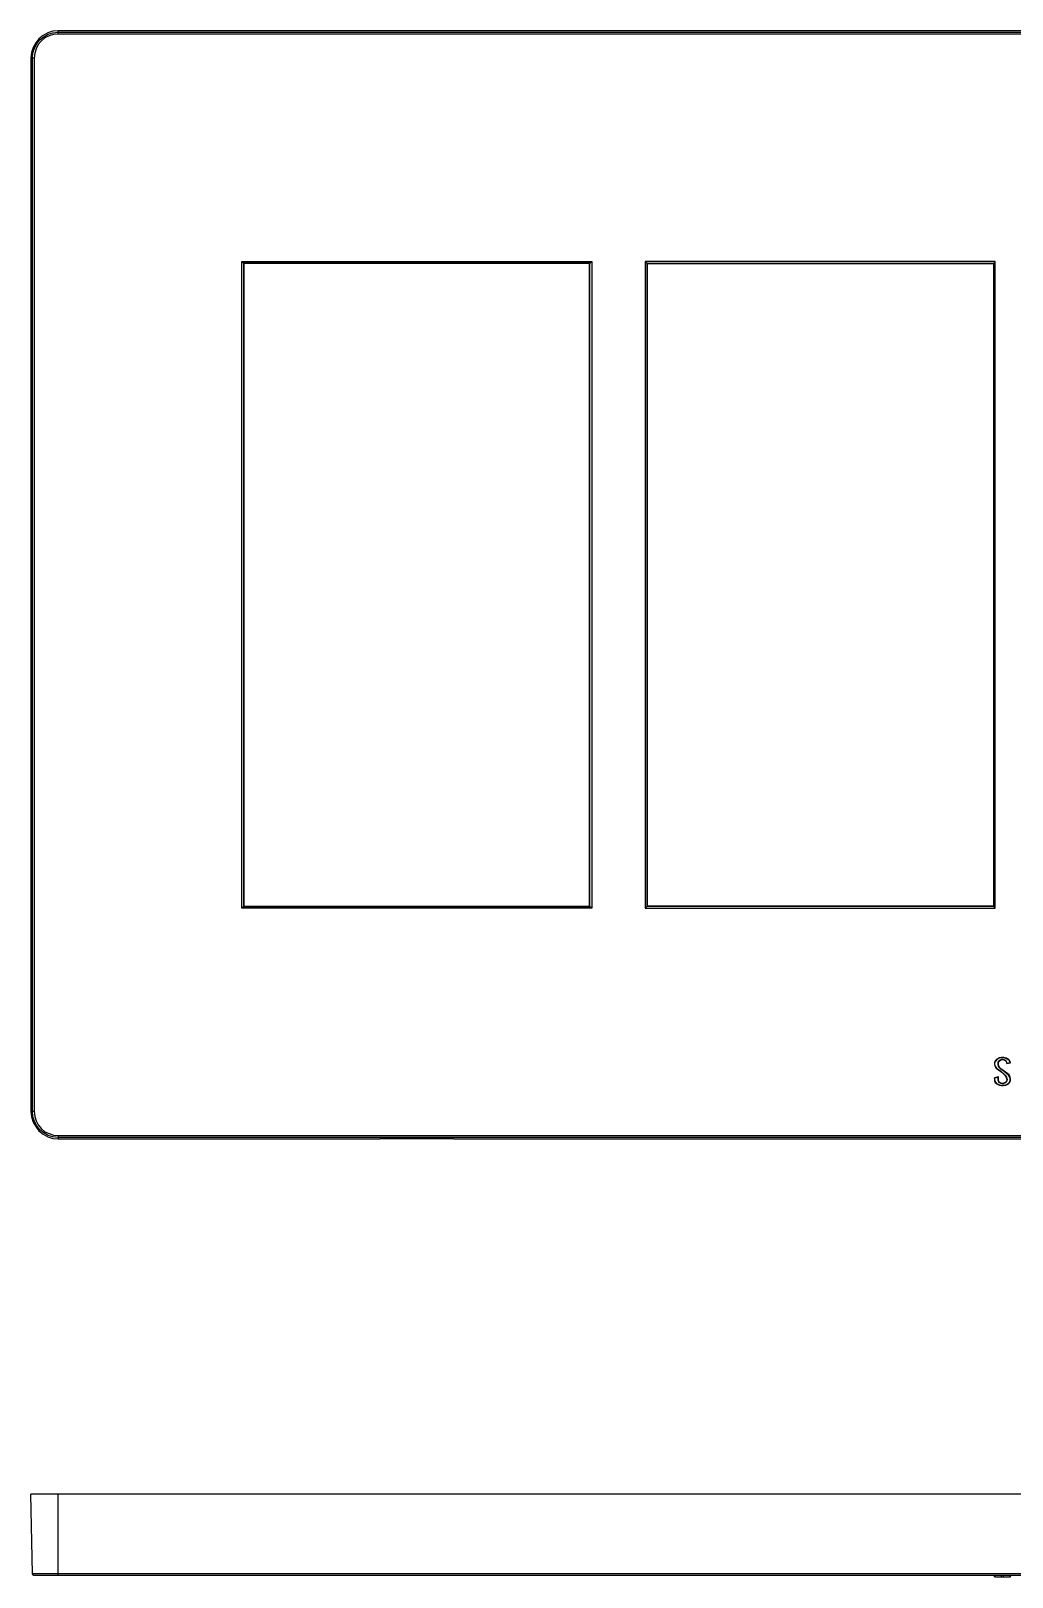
# Model space of a CAD drawing. Header units: centimetres. Extents: x -9.3 to 8.6, y -7.8 to 9.2.
# Drawn here: x -9.27 to 1.56, y -7.85 to 9.24 of the extents above; entities that cross this region are included whole.
import ezdxf

# ---------------------------------------------------------------- set-up
doc = ezdxf.new("R2010")
doc.units = ezdxf.units.CM
doc.header["$MEASUREMENT"] = 0
doc.layers.add('Camada 1', color=7, linetype='Continuous')

msp = doc.modelspace()

# ---------------------------------------------------------------- linework, layer by layer
at = {"layer": 'Camada 1', "color": 250, "lineweight": 25}
for points, knots in [([(-8.97467, 9.23572), (-8.97467, 9.23572), (-9.03111, 9.2322), (-9.03111, 9.2322), (-9.03111, 9.2322), (-9.08756, 9.21456), (-9.08756, 9.21456), (-9.08756, 9.21456), (-9.14047, 9.18633), (-9.14047, 9.18633), (-9.14047, 9.18633), (-9.18635, 9.14753), (-9.18635, 9.14753), (-9.18635, 9.14753), (-9.22161, 9.1052), (-9.22161, 9.1052), (-9.22161, 9.1052), (-9.24985, 9.05228), (-9.24985, 9.05228), (-9.24985, 9.05228), (-9.26747, 8.99583), (-9.26747, 8.99583), (-9.26747, 8.99583), (-9.27453, 8.93586), (-9.27453, 8.93586)], [0, 0, 0, 0, 0.125, 0.125, 0.125, 0.25, 0.25, 0.25, 0.375, 0.375, 0.375, 0.5, 0.5, 0.5, 0.625, 0.625, 0.625, 0.75, 0.75, 0.75, 0.875, 0.875, 0.875, 1, 1, 1, 1]), ([(-9.25689, 8.93586), (-9.25689, 8.93586), (-9.25336, 8.99231), (-9.25336, 8.99231), (-9.25336, 8.99231), (-9.23572, 9.04522), (-9.23572, 9.04522), (-9.23572, 9.04522), (-9.21103, 9.09461), (-9.21103, 9.09461), (-9.21103, 9.09461), (-9.17575, 9.13695), (-9.17575, 9.13695), (-9.17575, 9.13695), (-9.13342, 9.17222), (-9.13342, 9.17222), (-9.13342, 9.17222), (-9.08403, 9.20045), (-9.08403, 9.20045), (-9.08403, 9.20045), (-9.03111, 9.21456), (-9.03111, 9.21456), (-9.03111, 9.21456), (-8.97467, 9.22161), (-8.97467, 9.22161)], [0, 0, 0, 0, 0.125, 0.125, 0.125, 0.25, 0.25, 0.25, 0.375, 0.375, 0.375, 0.5, 0.5, 0.5, 0.625, 0.625, 0.625, 0.75, 0.75, 0.75, 0.875, 0.875, 0.875, 1, 1, 1, 1]), ([(-8.97467, 9.20045), (-8.97467, 9.20045), (-9.02406, 9.19692), (-9.02406, 9.19692), (-9.02406, 9.19692), (-9.07346, 9.18281), (-9.07346, 9.18281), (-9.07346, 9.18281), (-9.11931, 9.15811), (-9.11931, 9.15811), (-9.11931, 9.15811), (-9.16164, 9.12283), (-9.16164, 9.12283), (-9.16164, 9.12283), (-9.19339, 9.08403), (-9.19339, 9.08403), (-9.19339, 9.08403), (-9.2181, 9.03817), (-9.2181, 9.03817), (-9.2181, 9.03817), (-9.23221, 8.98878), (-9.23221, 8.98878), (-9.23221, 8.98878), (-9.23925, 8.93586), (-9.23925, 8.93586)], [0, 0, 0, 0, 0.125, 0.125, 0.125, 0.25, 0.25, 0.25, 0.375, 0.375, 0.375, 0.5, 0.5, 0.5, 0.625, 0.625, 0.625, 0.75, 0.75, 0.75, 0.875, 0.875, 0.875, 1, 1, 1, 1]), ([(-6.94621, 6.68867), (-6.94621, 6.68867), (-6.94267, 6.68514), (-6.94267, 6.68514), (-6.94267, 6.68514), (-6.93914, 6.68161), (-6.93914, 6.68161), (-6.93914, 6.68161), (-6.93561, 6.67808), (-6.93561, 6.67808), (-6.93561, 6.67808), (-6.9321, 6.67456), (-6.9321, 6.67456), (-6.9321, 6.67456), (-6.92856, 6.67103), (-6.92856, 6.67103)], [0, 0, 0, 0, 0.2, 0.2, 0.2, 0.4, 0.4, 0.4, 0.6, 0.6, 0.6, 0.8, 0.8, 0.8, 1, 1, 1, 1]), ([(-3.10092, 6.67103), (-3.10092, 6.67103), (-3.09739, 6.67103), (-3.09739, 6.67103), (-3.09739, 6.67103), (-3.09739, 6.67456), (-3.09739, 6.67456), (-3.09739, 6.67456), (-3.09386, 6.67456), (-3.09386, 6.67456), (-3.09386, 6.67456), (-3.09033, 6.67808), (-3.09033, 6.67808), (-3.09033, 6.67808), (-3.08681, 6.68161), (-3.08681, 6.68161), (-3.08681, 6.68161), (-3.08328, 6.68514), (-3.08328, 6.68514), (-3.08328, 6.68514), (-3.07975, 6.68867), (-3.07975, 6.68867)], [0, 0, 0, 0, 0.14285714, 0.14285714, 0.14285714, 0.28571429, 0.28571429, 0.28571429, 0.42857143, 0.42857143, 0.42857143, 0.57142857, 0.57142857, 0.57142857, 0.71428571, 0.71428571, 0.71428571, 0.85714286, 0.85714286, 0.85714286, 1, 1, 1, 1]), ([(-2.46944, 6.67103), (-2.46944, 6.67103), (-2.47297, 6.67103), (-2.47297, 6.67103), (-2.47297, 6.67103), (-2.47297, 6.67456), (-2.47297, 6.67456), (-2.47297, 6.67456), (-2.4765, 6.67456), (-2.4765, 6.67456), (-2.4765, 6.67456), (-2.48003, 6.67808), (-2.48003, 6.67808), (-2.48003, 6.67808), (-2.48355, 6.68161), (-2.48355, 6.68161), (-2.48355, 6.68161), (-2.48708, 6.68514), (-2.48708, 6.68514), (-2.48708, 6.68514), (-2.49061, 6.68867), (-2.49061, 6.68867)], [0, 0, 0, 0, 0.14285714, 0.14285714, 0.14285714, 0.28571429, 0.28571429, 0.28571429, 0.42857143, 0.42857143, 0.42857143, 0.57142857, 0.57142857, 0.57142857, 0.71428571, 0.71428571, 0.71428571, 0.85714286, 0.85714286, 0.85714286, 1, 1, 1, 1]), ([(1.37585, 6.68867), (1.37585, 6.68867), (1.37231, 6.68514), (1.37231, 6.68514), (1.37231, 6.68514), (1.36878, 6.68161), (1.36878, 6.68161), (1.36878, 6.68161), (1.36525, 6.67808), (1.36525, 6.67808), (1.36525, 6.67808), (1.36174, 6.67456), (1.36174, 6.67456), (1.36174, 6.67456), (1.3582, 6.67103), (1.3582, 6.67103)], [0, 0, 0, 0, 0.2, 0.2, 0.2, 0.4, 0.4, 0.4, 0.6, 0.6, 0.6, 0.8, 0.8, 0.8, 1, 1, 1, 1]), ([(-6.94621, -0.45508), (-6.94621, -0.45508), (-6.94267, -0.45155), (-6.94267, -0.45155), (-6.94267, -0.45155), (-6.93914, -0.44803), (-6.93914, -0.44803), (-6.93914, -0.44803), (-6.93561, -0.4445), (-6.93561, -0.4445), (-6.93561, -0.4445), (-6.9321, -0.44097), (-6.9321, -0.44097), (-6.9321, -0.44097), (-6.92856, -0.43744), (-6.92856, -0.43744)], [0, 0, 0, 0, 0.2, 0.2, 0.2, 0.4, 0.4, 0.4, 0.6, 0.6, 0.6, 0.8, 0.8, 0.8, 1, 1, 1, 1]), ([(-3.10092, -0.43744), (-3.10092, -0.43744), (-3.09739, -0.43744), (-3.09739, -0.43744), (-3.09739, -0.43744), (-3.09739, -0.44097), (-3.09739, -0.44097), (-3.09739, -0.44097), (-3.09386, -0.44097), (-3.09386, -0.44097), (-3.09386, -0.44097), (-3.09033, -0.4445), (-3.09033, -0.4445), (-3.09033, -0.4445), (-3.08681, -0.44803), (-3.08681, -0.44803), (-3.08681, -0.44803), (-3.08328, -0.45155), (-3.08328, -0.45155), (-3.08328, -0.45155), (-3.07975, -0.45508), (-3.07975, -0.45508)], [0, 0, 0, 0, 0.14285714, 0.14285714, 0.14285714, 0.28571429, 0.28571429, 0.28571429, 0.42857143, 0.42857143, 0.42857143, 0.57142857, 0.57142857, 0.57142857, 0.71428571, 0.71428571, 0.71428571, 0.85714286, 0.85714286, 0.85714286, 1, 1, 1, 1]), ([(-2.46944, -0.43744), (-2.46944, -0.43744), (-2.47297, -0.43744), (-2.47297, -0.43744), (-2.47297, -0.43744), (-2.47297, -0.44097), (-2.47297, -0.44097), (-2.47297, -0.44097), (-2.4765, -0.44097), (-2.4765, -0.44097), (-2.4765, -0.44097), (-2.48003, -0.4445), (-2.48003, -0.4445), (-2.48003, -0.4445), (-2.48355, -0.44803), (-2.48355, -0.44803), (-2.48355, -0.44803), (-2.48708, -0.45155), (-2.48708, -0.45155), (-2.48708, -0.45155), (-2.49061, -0.45508), (-2.49061, -0.45508)], [0, 0, 0, 0, 0.14285714, 0.14285714, 0.14285714, 0.28571429, 0.28571429, 0.28571429, 0.42857143, 0.42857143, 0.42857143, 0.57142857, 0.57142857, 0.57142857, 0.71428571, 0.71428571, 0.71428571, 0.85714286, 0.85714286, 0.85714286, 1, 1, 1, 1]), ([(1.37585, -0.45508), (1.37585, -0.45508), (1.37231, -0.45155), (1.37231, -0.45155), (1.37231, -0.45155), (1.36878, -0.44803), (1.36878, -0.44803), (1.36878, -0.44803), (1.36525, -0.4445), (1.36525, -0.4445), (1.36525, -0.4445), (1.36174, -0.44097), (1.36174, -0.44097), (1.36174, -0.44097), (1.3582, -0.43744), (1.3582, -0.43744)], [0, 0, 0, 0, 0.2, 0.2, 0.2, 0.4, 0.4, 0.4, 0.6, 0.6, 0.6, 0.8, 0.8, 0.8, 1, 1, 1, 1]), ([(1.37583, -2.14136), (1.37583, -2.14136), (1.36525, -2.16253), (1.36525, -2.16253), (1.36525, -2.16253), (1.36525, -2.18017), (1.36525, -2.18017), (1.36525, -2.18017), (1.3723, -2.1978), (1.3723, -2.1978), (1.3723, -2.1978), (1.38642, -2.2225), (1.38642, -2.2225), (1.38642, -2.2225), (1.4358, -2.2613), (1.4358, -2.2613)], [0, 0, 0, 0, 0.2, 0.2, 0.2, 0.4, 0.4, 0.4, 0.6, 0.6, 0.6, 0.8, 0.8, 0.8, 1, 1, 1, 1]), ([(1.37936, -2.14489), (1.37936, -2.14489), (1.36878, -2.16605), (1.36878, -2.16605), (1.36878, -2.16605), (1.36878, -2.18017), (1.36878, -2.18017), (1.36878, -2.18017), (1.3723, -2.1978), (1.3723, -2.1978), (1.3723, -2.1978), (1.38994, -2.2225), (1.38994, -2.2225), (1.38994, -2.2225), (1.4358, -2.25778), (1.4358, -2.25778)], [0, 0, 0, 0, 0.2, 0.2, 0.2, 0.4, 0.4, 0.4, 0.6, 0.6, 0.6, 0.8, 0.8, 0.8, 1, 1, 1, 1]), ([(1.44286, -2.10608), (1.44286, -2.10608), (1.41817, -2.10961), (1.41817, -2.10961), (1.41817, -2.10961), (1.39347, -2.12372), (1.39347, -2.12372), (1.39347, -2.12372), (1.37583, -2.14136), (1.37583, -2.14136)], [0, 0, 0, 0, 0.33333333, 0.33333333, 0.33333333, 0.66666667, 0.66666667, 0.66666667, 1, 1, 1, 1]), ([(1.44286, -2.10961), (1.44286, -2.10961), (1.41817, -2.11314), (1.41817, -2.11314), (1.41817, -2.11314), (1.39347, -2.12725), (1.39347, -2.12725), (1.39347, -2.12725), (1.37936, -2.14489), (1.37936, -2.14489)], [0, 0, 0, 0, 0.33333333, 0.33333333, 0.33333333, 0.66666667, 0.66666667, 0.66666667, 1, 1, 1, 1]), ([(1.40758, -2.17311), (1.40758, -2.17311), (1.40758, -2.15547), (1.40758, -2.15547), (1.40758, -2.15547), (1.41817, -2.14136), (1.41817, -2.14136), (1.41817, -2.14136), (1.42875, -2.13078), (1.42875, -2.13078), (1.42875, -2.13078), (1.44639, -2.12372), (1.44639, -2.12372), (1.44639, -2.12372), (1.45697, -2.12372), (1.45697, -2.12372)], [0, 0, 0, 0, 0.2, 0.2, 0.2, 0.4, 0.4, 0.4, 0.6, 0.6, 0.6, 0.8, 0.8, 0.8, 1, 1, 1, 1]), ([(1.47461, -2.2613), (1.47461, -2.2613), (1.4358, -2.23308), (1.4358, -2.23308), (1.4358, -2.23308), (1.41464, -2.21192), (1.41464, -2.21192), (1.41464, -2.21192), (1.40758, -2.18722), (1.40758, -2.18722), (1.40758, -2.18722), (1.40758, -2.17311), (1.40758, -2.17311)], [0, 0, 0, 0, 0.25, 0.25, 0.25, 0.5, 0.5, 0.5, 0.75, 0.75, 0.75, 1, 1, 1, 1]), ([(1.41111, -2.17311), (1.41111, -2.17311), (1.41111, -2.159), (1.41111, -2.159), (1.41111, -2.159), (1.41817, -2.14489), (1.41817, -2.14489), (1.41817, -2.14489), (1.43228, -2.1343), (1.43228, -2.1343), (1.43228, -2.1343), (1.44639, -2.12725), (1.44639, -2.12725), (1.44639, -2.12725), (1.45697, -2.12725), (1.45697, -2.12725)], [0, 0, 0, 0, 0.2, 0.2, 0.2, 0.4, 0.4, 0.4, 0.6, 0.6, 0.6, 0.8, 0.8, 0.8, 1, 1, 1, 1]), ([(1.47461, -2.25778), (1.47461, -2.25778), (1.4358, -2.22955), (1.4358, -2.22955), (1.4358, -2.22955), (1.41817, -2.20839), (1.41817, -2.20839), (1.41817, -2.20839), (1.41111, -2.18722), (1.41111, -2.18722), (1.41111, -2.18722), (1.41111, -2.17311), (1.41111, -2.17311)], [0, 0, 0, 0, 0.25, 0.25, 0.25, 0.5, 0.5, 0.5, 0.75, 0.75, 0.75, 1, 1, 1, 1]), ([(1.45697, -2.12372), (1.45697, -2.12372), (1.47108, -2.12725), (1.47108, -2.12725), (1.47108, -2.12725), (1.48519, -2.1343), (1.48519, -2.1343), (1.48519, -2.1343), (1.49578, -2.14842), (1.49578, -2.14842), (1.49578, -2.14842), (1.50283, -2.16253), (1.50283, -2.16253), (1.50283, -2.16253), (1.50283, -2.16958), (1.50283, -2.16958)], [0, 0, 0, 0, 0.2, 0.2, 0.2, 0.4, 0.4, 0.4, 0.6, 0.6, 0.6, 0.8, 0.8, 0.8, 1, 1, 1, 1]), ([(1.45697, -2.12725), (1.45697, -2.12725), (1.47108, -2.13078), (1.47108, -2.13078), (1.47108, -2.13078), (1.48519, -2.13783), (1.48519, -2.13783), (1.48519, -2.13783), (1.49578, -2.14842), (1.49578, -2.14842), (1.49578, -2.14842), (1.4993, -2.16253), (1.4993, -2.16253), (1.4993, -2.16253), (1.50283, -2.17311), (1.50283, -2.17311)], [0, 0, 0, 0, 0.2, 0.2, 0.2, 0.4, 0.4, 0.4, 0.6, 0.6, 0.6, 0.8, 0.8, 0.8, 1, 1, 1, 1]), ([(1.54517, -2.16253), (1.54517, -2.16253), (1.53458, -2.14136), (1.53458, -2.14136), (1.53458, -2.14136), (1.52047, -2.12372), (1.52047, -2.12372), (1.52047, -2.12372), (1.4993, -2.11314), (1.4993, -2.11314), (1.4993, -2.11314), (1.47108, -2.10608), (1.47108, -2.10608), (1.47108, -2.10608), (1.46755, -2.10608), (1.46755, -2.10608)], [0, 0, 0, 0, 0.2, 0.2, 0.2, 0.4, 0.4, 0.4, 0.6, 0.6, 0.6, 0.8, 0.8, 0.8, 1, 1, 1, 1]), ([(1.54164, -2.159), (1.54164, -2.159), (1.53105, -2.14136), (1.53105, -2.14136), (1.53105, -2.14136), (1.51342, -2.12725), (1.51342, -2.12725), (1.51342, -2.12725), (1.49225, -2.11667), (1.49225, -2.11667), (1.49225, -2.11667), (1.46755, -2.10961), (1.46755, -2.10961)], [0, 0, 0, 0, 0.25, 0.25, 0.25, 0.5, 0.5, 0.5, 0.75, 0.75, 0.75, 1, 1, 1, 1]), ([(1.54164, -2.159), (1.54164, -2.159), (1.54164, -2.159), (1.54164, -2.159), (1.54164, -2.159), (1.54517, -2.16253), (1.54517, -2.16253)], [0, 0, 0, 0, 0.5, 0.5, 0.5, 1, 1, 1, 1]), ([(1.36525, -2.3495), (1.36525, -2.3495), (1.36878, -2.36714), (1.36878, -2.36714), (1.36878, -2.36714), (1.37583, -2.38125), (1.37583, -2.38125), (1.37583, -2.38125), (1.39347, -2.39536), (1.39347, -2.39536), (1.39347, -2.39536), (1.42169, -2.40947), (1.42169, -2.40947), (1.42169, -2.40947), (1.44286, -2.413), (1.44286, -2.413)], [0, 0, 0, 0, 0.2, 0.2, 0.2, 0.4, 0.4, 0.4, 0.6, 0.6, 0.6, 0.8, 0.8, 0.8, 1, 1, 1, 1]), ([(1.36878, -2.3495), (1.36878, -2.3495), (1.3723, -2.36714), (1.3723, -2.36714), (1.3723, -2.36714), (1.37936, -2.37772), (1.37936, -2.37772), (1.37936, -2.37772), (1.39347, -2.39536), (1.39347, -2.39536), (1.39347, -2.39536), (1.42169, -2.40594), (1.42169, -2.40594), (1.42169, -2.40594), (1.44286, -2.40947), (1.44286, -2.40947)], [0, 0, 0, 0, 0.2, 0.2, 0.2, 0.4, 0.4, 0.4, 0.6, 0.6, 0.6, 0.8, 0.8, 0.8, 1, 1, 1, 1]), ([(1.45697, -2.39536), (1.45697, -2.39536), (1.43933, -2.39183), (1.43933, -2.39183), (1.43933, -2.39183), (1.42169, -2.38478), (1.42169, -2.38478), (1.42169, -2.38478), (1.41464, -2.37419), (1.41464, -2.37419), (1.41464, -2.37419), (1.40758, -2.36008), (1.40758, -2.36008), (1.40758, -2.36008), (1.40758, -2.35303), (1.40758, -2.35303)], [0, 0, 0, 0, 0.2, 0.2, 0.2, 0.4, 0.4, 0.4, 0.6, 0.6, 0.6, 0.8, 0.8, 0.8, 1, 1, 1, 1]), ([(1.45697, -2.39183), (1.45697, -2.39183), (1.43933, -2.3883), (1.43933, -2.3883), (1.43933, -2.3883), (1.42522, -2.38125), (1.42522, -2.38125), (1.42522, -2.38125), (1.41464, -2.37067), (1.41464, -2.37067), (1.41464, -2.37067), (1.41111, -2.36008), (1.41111, -2.36008), (1.41111, -2.36008), (1.41111, -2.35303), (1.41111, -2.35303)], [0, 0, 0, 0, 0.2, 0.2, 0.2, 0.4, 0.4, 0.4, 0.6, 0.6, 0.6, 0.8, 0.8, 0.8, 1, 1, 1, 1]), ([(1.4358, -2.25778), (1.4358, -2.25778), (1.47461, -2.28953), (1.47461, -2.28953), (1.47461, -2.28953), (1.49578, -2.31069), (1.49578, -2.31069), (1.49578, -2.31069), (1.50283, -2.33539), (1.50283, -2.33539), (1.50283, -2.33539), (1.50636, -2.3495), (1.50636, -2.3495)], [0, 0, 0, 0, 0.25, 0.25, 0.25, 0.5, 0.5, 0.5, 0.75, 0.75, 0.75, 1, 1, 1, 1]), ([(1.4358, -2.2613), (1.4358, -2.2613), (1.47461, -2.29305), (1.47461, -2.29305), (1.47461, -2.29305), (1.49225, -2.31422), (1.49225, -2.31422), (1.49225, -2.31422), (1.4993, -2.33892), (1.4993, -2.33892), (1.4993, -2.33892), (1.50283, -2.3495), (1.50283, -2.3495)], [0, 0, 0, 0, 0.25, 0.25, 0.25, 0.5, 0.5, 0.5, 0.75, 0.75, 0.75, 1, 1, 1, 1]), ([(1.50636, -2.3495), (1.50636, -2.3495), (1.50283, -2.36361), (1.50283, -2.36361), (1.50283, -2.36361), (1.49225, -2.37772), (1.49225, -2.37772), (1.49225, -2.37772), (1.48167, -2.3883), (1.48167, -2.3883), (1.48167, -2.3883), (1.46403, -2.39536), (1.46403, -2.39536), (1.46403, -2.39536), (1.45697, -2.39536), (1.45697, -2.39536)], [0, 0, 0, 0, 0.2, 0.2, 0.2, 0.4, 0.4, 0.4, 0.6, 0.6, 0.6, 0.8, 0.8, 0.8, 1, 1, 1, 1]), ([(1.50283, -2.3495), (1.50283, -2.3495), (1.4993, -2.36361), (1.4993, -2.36361), (1.4993, -2.36361), (1.49225, -2.37772), (1.49225, -2.37772), (1.49225, -2.37772), (1.47814, -2.38478), (1.47814, -2.38478), (1.47814, -2.38478), (1.46403, -2.39183), (1.46403, -2.39183), (1.46403, -2.39183), (1.45697, -2.39183), (1.45697, -2.39183)], [0, 0, 0, 0, 0.2, 0.2, 0.2, 0.4, 0.4, 0.4, 0.6, 0.6, 0.6, 0.8, 0.8, 0.8, 1, 1, 1, 1]), ([(1.46755, -2.40947), (1.46755, -2.40947), (1.49225, -2.40594), (1.49225, -2.40594), (1.49225, -2.40594), (1.51694, -2.39183), (1.51694, -2.39183), (1.51694, -2.39183), (1.53458, -2.37419), (1.53458, -2.37419)], [0, 0, 0, 0, 0.33333333, 0.33333333, 0.33333333, 0.66666667, 0.66666667, 0.66666667, 1, 1, 1, 1]), ([(1.46755, -2.413), (1.46755, -2.413), (1.49225, -2.40947), (1.49225, -2.40947), (1.49225, -2.40947), (1.52047, -2.39536), (1.52047, -2.39536), (1.52047, -2.39536), (1.53811, -2.37772), (1.53811, -2.37772)], [0, 0, 0, 0, 0.33333333, 0.33333333, 0.33333333, 0.66666667, 0.66666667, 0.66666667, 1, 1, 1, 1]), ([(1.53811, -2.37772), (1.53811, -2.37772), (1.54517, -2.35655), (1.54517, -2.35655), (1.54517, -2.35655), (1.54517, -2.33892), (1.54517, -2.33892), (1.54517, -2.33892), (1.54164, -2.32128), (1.54164, -2.32128), (1.54164, -2.32128), (1.52753, -2.29658), (1.52753, -2.29658), (1.52753, -2.29658), (1.47461, -2.25778), (1.47461, -2.25778)], [0, 0, 0, 0, 0.2, 0.2, 0.2, 0.4, 0.4, 0.4, 0.6, 0.6, 0.6, 0.8, 0.8, 0.8, 1, 1, 1, 1]), ([(1.53458, -2.37419), (1.53458, -2.37419), (1.54164, -2.35303), (1.54164, -2.35303), (1.54164, -2.35303), (1.54164, -2.33539), (1.54164, -2.33539), (1.54164, -2.33539), (1.53811, -2.32128), (1.53811, -2.32128), (1.53811, -2.32128), (1.52047, -2.30011), (1.52047, -2.30011), (1.52047, -2.30011), (1.47461, -2.2613), (1.47461, -2.2613)], [0, 0, 0, 0, 0.2, 0.2, 0.2, 0.4, 0.4, 0.4, 0.6, 0.6, 0.6, 0.8, 0.8, 0.8, 1, 1, 1, 1]), ([(-9.27453, -2.70228), (-9.27453, -2.70228), (-9.26747, -2.76225), (-9.26747, -2.76225), (-9.26747, -2.76225), (-9.24985, -2.81869), (-9.24985, -2.81869), (-9.24985, -2.81869), (-9.22161, -2.86808), (-9.22161, -2.86808), (-9.22161, -2.86808), (-9.18635, -2.91394), (-9.18635, -2.91394), (-9.18635, -2.91394), (-9.14047, -2.95275), (-9.14047, -2.95275), (-9.14047, -2.95275), (-9.08756, -2.98097), (-9.08756, -2.98097), (-9.08756, -2.98097), (-9.03111, -2.99861), (-9.03111, -2.99861), (-9.03111, -2.99861), (-8.97467, -3.00214), (-8.97467, -3.00214)], [0, 0, 0, 0, 0.125, 0.125, 0.125, 0.25, 0.25, 0.25, 0.375, 0.375, 0.375, 0.5, 0.5, 0.5, 0.625, 0.625, 0.625, 0.75, 0.75, 0.75, 0.875, 0.875, 0.875, 1, 1, 1, 1]), ([(-8.97467, -2.98803), (-8.97467, -2.98803), (-9.03111, -2.98097), (-9.03111, -2.98097), (-9.03111, -2.98097), (-9.08403, -2.96686), (-9.08403, -2.96686), (-9.08403, -2.96686), (-9.13342, -2.93864), (-9.13342, -2.93864), (-9.13342, -2.93864), (-9.17575, -2.90336), (-9.17575, -2.90336), (-9.17575, -2.90336), (-9.21103, -2.86103), (-9.21103, -2.86103), (-9.21103, -2.86103), (-9.23572, -2.81164), (-9.23572, -2.81164), (-9.23572, -2.81164), (-9.25336, -2.75872), (-9.25336, -2.75872), (-9.25336, -2.75872), (-9.25689, -2.70228), (-9.25689, -2.70228)], [0, 0, 0, 0, 0.125, 0.125, 0.125, 0.25, 0.25, 0.25, 0.375, 0.375, 0.375, 0.5, 0.5, 0.5, 0.625, 0.625, 0.625, 0.75, 0.75, 0.75, 0.875, 0.875, 0.875, 1, 1, 1, 1]), ([(-9.23925, -2.70228), (-9.23925, -2.70228), (-9.23221, -2.75519), (-9.23221, -2.75519), (-9.23221, -2.75519), (-9.2181, -2.80458), (-9.2181, -2.80458), (-9.2181, -2.80458), (-9.19339, -2.85044), (-9.19339, -2.85044), (-9.19339, -2.85044), (-9.16164, -2.88925), (-9.16164, -2.88925), (-9.16164, -2.88925), (-9.11931, -2.92453), (-9.11931, -2.92453), (-9.11931, -2.92453), (-9.07346, -2.94569), (-9.07346, -2.94569), (-9.07346, -2.94569), (-9.02406, -2.96333), (-9.02406, -2.96333), (-9.02406, -2.96333), (-8.97467, -2.96686), (-8.97467, -2.96686)], [0, 0, 0, 0, 0.125, 0.125, 0.125, 0.25, 0.25, 0.25, 0.375, 0.375, 0.375, 0.5, 0.5, 0.5, 0.625, 0.625, 0.625, 0.75, 0.75, 0.75, 0.875, 0.875, 0.875, 1, 1, 1, 1]), ([(-9.23925, -7.82744), (-9.23925, -7.82744), (-9.24278, -7.82744), (-9.24278, -7.82744), (-9.24278, -7.82744), (-9.24631, -7.82391), (-9.24631, -7.82391), (-9.24631, -7.82391), (-9.24985, -7.82391), (-9.24985, -7.82391), (-9.24985, -7.82391), (-9.25336, -7.82038), (-9.25336, -7.82038), (-9.25336, -7.82038), (-9.25336, -7.81685), (-9.25336, -7.81685), (-9.25336, -7.81685), (-9.25689, -7.81333), (-9.25689, -7.81333), (-9.25689, -7.81333), (-9.25689, -7.80627), (-9.25689, -7.80627)], [0, 0, 0, 0, 0.14285714, 0.14285714, 0.14285714, 0.28571429, 0.28571429, 0.28571429, 0.42857143, 0.42857143, 0.42857143, 0.57142857, 0.57142857, 0.57142857, 0.71428571, 0.71428571, 0.71428571, 0.85714286, 0.85714286, 0.85714286, 1, 1, 1, 1]), ([(1.54164, -7.84508), (1.54164, -7.84508), (1.54164, -7.83802), (1.54164, -7.83802), (1.54164, -7.83802), (1.54517, -7.82744), (1.54517, -7.82744)], [0, 0, 0, 0, 0.5, 0.5, 0.5, 1, 1, 1, 1])]:
    msp.add_open_spline(points, degree=3, knots=knots, dxfattribs=at)
for points in [[(3.4043, 9.23572), (3.4043, 9.23572), (-8.97467, 9.23572), (-8.97467, 9.23572)], [(-8.97467, 9.22161), (-8.97467, 9.22161), (-8.97467, 9.23572), (-8.97467, 9.23572)], [(-8.97467, 9.20045), (-8.97467, 9.20045), (-8.97467, 9.22161), (-8.97467, 9.22161)], [(-8.97467, 9.22161), (-8.97467, 9.22161), (3.4043, 9.22161), (3.4043, 9.22161)], [(3.4043, 9.20045), (3.4043, 9.20045), (-8.97467, 9.20045), (-8.97467, 9.20045)], [(-9.27453, 8.93586), (-9.27453, 8.93586), (-9.27453, -2.70228), (-9.27453, -2.70228)], [(-9.25689, 8.93586), (-9.25689, 8.93586), (-9.27453, 8.93586), (-9.27453, 8.93586)], [(-9.25689, -2.70228), (-9.25689, -2.70228), (-9.25689, 8.93586), (-9.25689, 8.93586)], [(-9.23925, 8.93586), (-9.23925, 8.93586), (-9.25689, 8.93586), (-9.25689, 8.93586)], [(-9.23925, 8.93586), (-9.23925, 8.93586), (-9.23925, -2.70228), (-9.23925, -2.70228)], [(-6.94621, 6.68867), (-6.94621, 6.68867), (-3.07975, 6.68867), (-3.07975, 6.68867)], [(-6.94621, -0.45508), (-6.94621, -0.45508), (-6.94621, 6.68867), (-6.94621, 6.68867)], [(-6.92856, 6.67103), (-6.92856, 6.67103), (-6.92856, -0.43744), (-6.92856, -0.43744)], [(-3.10092, 6.67103), (-3.10092, 6.67103), (-6.92856, 6.67103), (-6.92856, 6.67103)], [(-6.92503, 6.6675), (-6.92503, 6.6675), (-6.92856, 6.67103), (-6.92856, 6.67103)], [(-6.92503, 6.6675), (-6.92503, 6.6675), (-6.92503, -0.43392), (-6.92503, -0.43392)], [(-3.10445, 6.6675), (-3.10445, 6.6675), (-6.92503, 6.6675), (-6.92503, 6.6675)], [(-3.10445, 6.6675), (-3.10445, 6.6675), (-3.10092, 6.67103), (-3.10092, 6.67103)], [(-3.10445, -0.43392), (-3.10445, -0.43392), (-3.10445, 6.6675), (-3.10445, 6.6675)], [(-3.10092, -0.43744), (-3.10092, -0.43744), (-3.10092, 6.67103), (-3.10092, 6.67103)], [(-3.07975, 6.68867), (-3.07975, 6.68867), (-3.07975, -0.45508), (-3.07975, -0.45508)], [(-2.49061, 6.68867), (-2.49061, 6.68867), (-2.49061, -0.45508), (-2.49061, -0.45508)], [(1.37585, 6.68867), (1.37585, 6.68867), (-2.49061, 6.68867), (-2.49061, 6.68867)], [(-2.46944, 6.67103), (-2.46944, 6.67103), (1.3582, 6.67103), (1.3582, 6.67103)], [(-2.46944, -0.43744), (-2.46944, -0.43744), (-2.46944, 6.67103), (-2.46944, 6.67103)], [(-2.46591, 6.6675), (-2.46591, 6.6675), (-2.46944, 6.67103), (-2.46944, 6.67103)], [(-2.46591, 6.6675), (-2.46591, 6.6675), (1.35467, 6.6675), (1.35467, 6.6675)], [(-2.46591, -0.43392), (-2.46591, -0.43392), (-2.46591, 6.6675), (-2.46591, 6.6675)], [(1.35467, 6.6675), (1.35467, 6.6675), (1.3582, 6.67103), (1.3582, 6.67103)], [(1.35467, 6.6675), (1.35467, 6.6675), (1.35467, -0.43392), (1.35467, -0.43392)], [(1.3582, 6.67103), (1.3582, 6.67103), (1.3582, -0.43744), (1.3582, -0.43744)], [(1.37585, -0.45508), (1.37585, -0.45508), (1.37585, 6.68867), (1.37585, 6.68867)], [(-3.07975, -0.45508), (-3.07975, -0.45508), (-6.94621, -0.45508), (-6.94621, -0.45508)], [(-6.92503, -0.43392), (-6.92503, -0.43392), (-6.92856, -0.43744), (-6.92856, -0.43744)], [(-6.92856, -0.43744), (-6.92856, -0.43744), (-3.10092, -0.43744), (-3.10092, -0.43744)], [(-6.92503, -0.43392), (-6.92503, -0.43392), (-3.10445, -0.43392), (-3.10445, -0.43392)], [(-3.10445, -0.43392), (-3.10445, -0.43392), (-3.10092, -0.43744), (-3.10092, -0.43744)], [(-2.49061, -0.45508), (-2.49061, -0.45508), (1.37585, -0.45508), (1.37585, -0.45508)], [(-2.46591, -0.43392), (-2.46591, -0.43392), (-2.46944, -0.43744), (-2.46944, -0.43744)], [(1.3582, -0.43744), (1.3582, -0.43744), (-2.46944, -0.43744), (-2.46944, -0.43744)], [(1.35467, -0.43392), (1.35467, -0.43392), (-2.46591, -0.43392), (-2.46591, -0.43392)], [(1.35467, -0.43392), (1.35467, -0.43392), (1.3582, -0.43744), (1.3582, -0.43744)], [(1.37936, -2.14489), (1.37936, -2.14489), (1.37583, -2.14136), (1.37583, -2.14136)], [(1.40758, -2.17311), (1.40758, -2.17311), (1.41111, -2.17311), (1.41111, -2.17311)], [(1.44286, -2.10961), (1.44286, -2.10961), (1.44286, -2.10608), (1.44286, -2.10608)], [(1.46755, -2.10608), (1.46755, -2.10608), (1.44286, -2.10608), (1.44286, -2.10608)], [(1.46755, -2.10961), (1.46755, -2.10961), (1.44286, -2.10961), (1.44286, -2.10961)], [(1.45697, -2.12372), (1.45697, -2.12372), (1.45697, -2.12725), (1.45697, -2.12725)], [(1.46755, -2.10961), (1.46755, -2.10961), (1.46755, -2.10608), (1.46755, -2.10608)], [(1.50283, -2.16958), (1.50283, -2.16958), (1.54164, -2.159), (1.54164, -2.159)], [(1.50283, -2.17311), (1.50283, -2.17311), (1.54517, -2.16253), (1.54517, -2.16253)], [(1.50283, -2.16958), (1.50283, -2.16958), (1.50283, -2.17311), (1.50283, -2.17311)], [(1.41111, -2.31775), (1.41111, -2.31775), (1.36525, -2.32833), (1.36525, -2.32833)], [(1.36878, -2.33186), (1.36878, -2.33186), (1.36525, -2.32833), (1.36525, -2.32833)], [(1.36525, -2.32833), (1.36525, -2.32833), (1.36525, -2.3495), (1.36525, -2.3495)], [(1.36878, -2.3495), (1.36878, -2.3495), (1.36525, -2.3495), (1.36525, -2.3495)], [(1.40758, -2.32128), (1.40758, -2.32128), (1.36878, -2.33186), (1.36878, -2.33186)], [(1.36878, -2.33186), (1.36878, -2.33186), (1.36878, -2.3495), (1.36878, -2.3495)], [(1.40758, -2.32128), (1.40758, -2.32128), (1.41111, -2.31775), (1.41111, -2.31775)], [(1.40758, -2.35303), (1.40758, -2.35303), (1.40758, -2.32128), (1.40758, -2.32128)], [(1.40758, -2.35303), (1.40758, -2.35303), (1.41111, -2.35303), (1.41111, -2.35303)], [(1.41111, -2.35303), (1.41111, -2.35303), (1.41111, -2.31775), (1.41111, -2.31775)], [(1.4358, -2.25778), (1.4358, -2.25778), (1.4358, -2.2613), (1.4358, -2.2613)], [(1.47461, -2.2613), (1.47461, -2.2613), (1.47461, -2.25778), (1.47461, -2.25778)], [(1.50636, -2.3495), (1.50636, -2.3495), (1.50283, -2.3495), (1.50283, -2.3495)], [(1.53458, -2.37419), (1.53458, -2.37419), (1.53811, -2.37772), (1.53811, -2.37772)], [(1.44286, -2.40947), (1.44286, -2.40947), (1.44286, -2.413), (1.44286, -2.413)], [(1.44286, -2.40947), (1.44286, -2.40947), (1.46755, -2.40947), (1.46755, -2.40947)], [(1.44286, -2.413), (1.44286, -2.413), (1.46755, -2.413), (1.46755, -2.413)], [(1.45697, -2.39536), (1.45697, -2.39536), (1.45697, -2.39183), (1.45697, -2.39183)], [(1.46755, -2.40947), (1.46755, -2.40947), (1.46755, -2.413), (1.46755, -2.413)], [(-9.25689, -2.70228), (-9.25689, -2.70228), (-9.27453, -2.70228), (-9.27453, -2.70228)], [(-9.23925, -2.70228), (-9.23925, -2.70228), (-9.25689, -2.70228), (-9.25689, -2.70228)], [(-8.97467, -2.96686), (-8.97467, -2.96686), (3.4043, -2.96686), (3.4043, -2.96686)], [(-8.97467, -2.96686), (-8.97467, -2.96686), (-8.97467, -2.98803), (-8.97467, -2.98803)], [(3.4043, -2.98803), (3.4043, -2.98803), (-8.97467, -2.98803), (-8.97467, -2.98803)], [(-8.97467, -2.98803), (-8.97467, -2.98803), (-8.97467, -3.00214), (-8.97467, -3.00214)], [(-8.97467, -3.00214), (-8.97467, -3.00214), (-5.4222, -3.00214), (-5.4222, -3.00214)], [(-5.4222, -3.00214), (-5.4222, -3.00214), (-5.41867, -2.99861), (-5.41867, -2.99861)], [(-5.41867, -2.99861), (-5.41867, -2.99861), (-4.60728, -2.99861), (-4.60728, -2.99861)], [(-4.60728, -2.99861), (-4.60728, -2.99861), (-4.60375, -3.00214), (-4.60375, -3.00214)], [(-4.60375, -3.00214), (-4.60375, -3.00214), (3.4043, -3.00214), (3.4043, -3.00214)], [(-9.25689, -7.80627), (-9.25689, -7.80627), (-9.27453, -6.92785), (-9.27453, -6.92785)], [(-8.97467, -6.92785), (-8.97467, -6.92785), (-9.27453, -6.92785), (-9.27453, -6.92785)], [(-8.97467, -7.80627), (-8.97467, -7.80627), (-8.97467, -6.92785), (-8.97467, -6.92785)], [(3.4043, -6.92785), (3.4043, -6.92785), (-8.97467, -6.92785), (-8.97467, -6.92785)], [(-9.25689, -7.80627), (-9.25689, -7.80627), (-8.97467, -7.80627), (-8.97467, -7.80627)], [(-8.97467, -7.82744), (-8.97467, -7.82744), (-9.23925, -7.82744), (-9.23925, -7.82744)], [(-8.97467, -7.80627), (-8.97467, -7.80627), (3.4043, -7.80627), (3.4043, -7.80627)], [(-8.97467, -7.82744), (-8.97467, -7.82744), (-8.97467, -7.80627), (-8.97467, -7.80627)], [(3.4043, -7.82744), (3.4043, -7.82744), (-8.97467, -7.82744), (-8.97467, -7.82744)], [(1.36525, -7.82744), (1.36525, -7.82744), (1.36878, -7.84508), (1.36878, -7.84508)], [(1.36878, -7.84508), (1.36878, -7.84508), (1.36525, -7.82744), (1.36525, -7.82744)], [(1.37936, -7.84508), (1.37936, -7.84508), (1.37583, -7.82744), (1.37583, -7.82744)], [(1.44286, -7.84508), (1.44286, -7.84508), (1.37936, -7.84508), (1.37936, -7.84508)], [(1.44286, -7.84508), (1.44286, -7.84508), (1.44286, -7.82744), (1.44286, -7.82744)], [(1.46755, -7.84508), (1.46755, -7.84508), (1.44286, -7.84508), (1.44286, -7.84508)], [(1.46755, -7.84508), (1.46755, -7.84508), (1.46755, -7.82744), (1.46755, -7.82744)], [(1.54164, -7.84508), (1.54164, -7.84508), (1.46755, -7.84508), (1.46755, -7.84508)], [(1.54517, -7.84508), (1.54517, -7.84508), (1.54869, -7.82744), (1.54869, -7.82744)]]:
    msp.add_open_spline(points, degree=3, dxfattribs=at)

doc.saveas('drawing.dxf')
